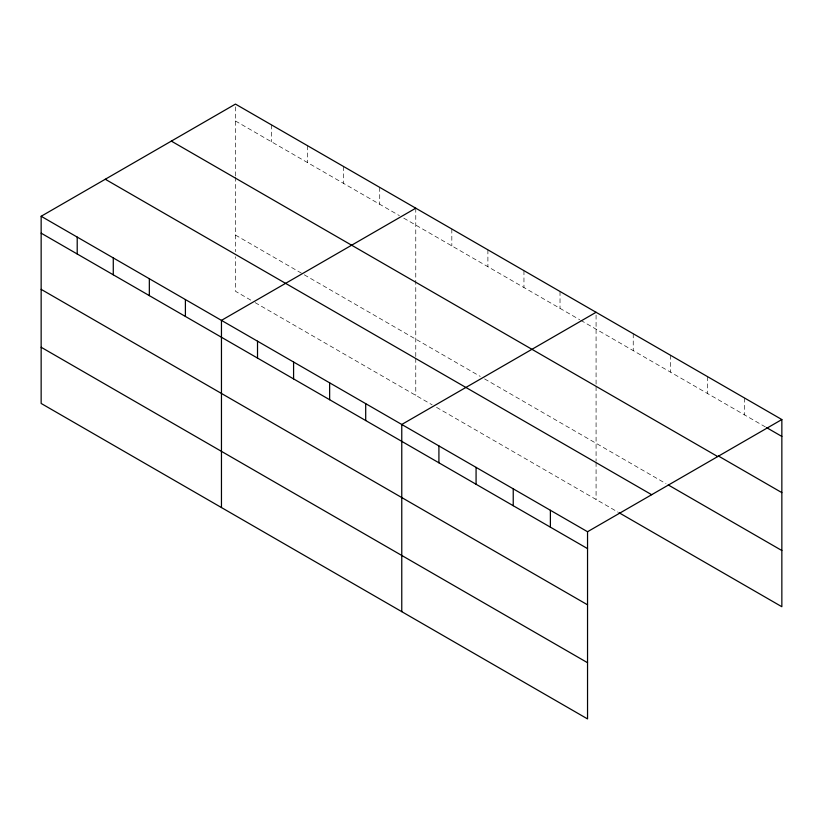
<?xml version="1.0" encoding="UTF-8"?>
<svg xmlns="http://www.w3.org/2000/svg" width="823" height="823" viewBox="0 0 823 823"><rect width="100%" height="100%" fill="white"/><g stroke="black" fill="none" stroke-linecap="round" stroke-linejoin="round"><path stroke-width="0.62" stroke-dasharray="4.12 3.09" d="M235.46 175.896L235.46 104.089M596.078 384.094L596.078 312.287M235.46 120.981L399.381 215.616M403.754 218.136L579.69 319.715M580.781 320.342L765.462 426.972M235.46 235.069L303.214 274.193M304.304 274.82L480.241 376.399M484.613 378.919L666.013 483.657M250.758 300.107L235.46 291.27L235.46 256.786M255.13 302.627L432.157 404.834M436.529 407.354L617.929 512.091M744.692 398.095L744.692 414.977M707.543 376.646L707.543 393.528M670.385 355.186L670.385 372.078M633.237 333.737L633.237 350.629M596.078 386.635L596.078 461.158M596.078 462.433L596.078 499.468M560.021 291.465L560.021 308.358M523.953 270.654L523.953 287.536M487.895 249.832L487.895 266.714M451.827 229.01L451.827 245.902M415.769 208.188L415.769 357.059M415.769 358.334L415.769 395.369M379.712 187.366L379.712 204.258M343.644 166.555L343.644 183.436M307.586 145.733L307.586 162.615M271.528 124.911L271.528 141.793M235.46 177.171L235.46 251.673"/><path stroke-width="1.23" d="M587.54 604.812L587.54 531.73L41.15 216.274L41.15 403.455L587.54 718.911L587.54 604.812L41.15 289.357M619.03 512.719L781.85 606.726L781.85 419.545L235.46 104.089L41.15 216.274M415.769 208.188L221.459 320.373L221.459 507.554M596.078 312.287L401.768 424.473L401.768 611.654M587.54 531.73L781.85 419.545M766.552 427.6L781.85 436.437M718.469 456.035L781.85 492.627M171.338 141.114L717.728 456.57M668.204 484.912L781.85 550.525M105.272 179.249L651.662 494.705M41.15 233.166L587.54 548.612M41.15 347.255L587.54 662.71M550.381 510.281L550.381 527.162M513.233 488.831L513.233 505.713M476.075 467.371L476.075 484.263M438.916 445.922L438.916 462.814M365.7 403.651L365.7 420.543M329.642 382.839L329.642 399.721M293.585 362.017L293.585 378.899M257.517 341.195L257.517 358.077M185.401 299.551L185.401 316.444M149.333 278.73L149.333 295.622M113.276 257.918L113.276 274.8M77.208 237.096L77.208 253.978"/></g></svg>
